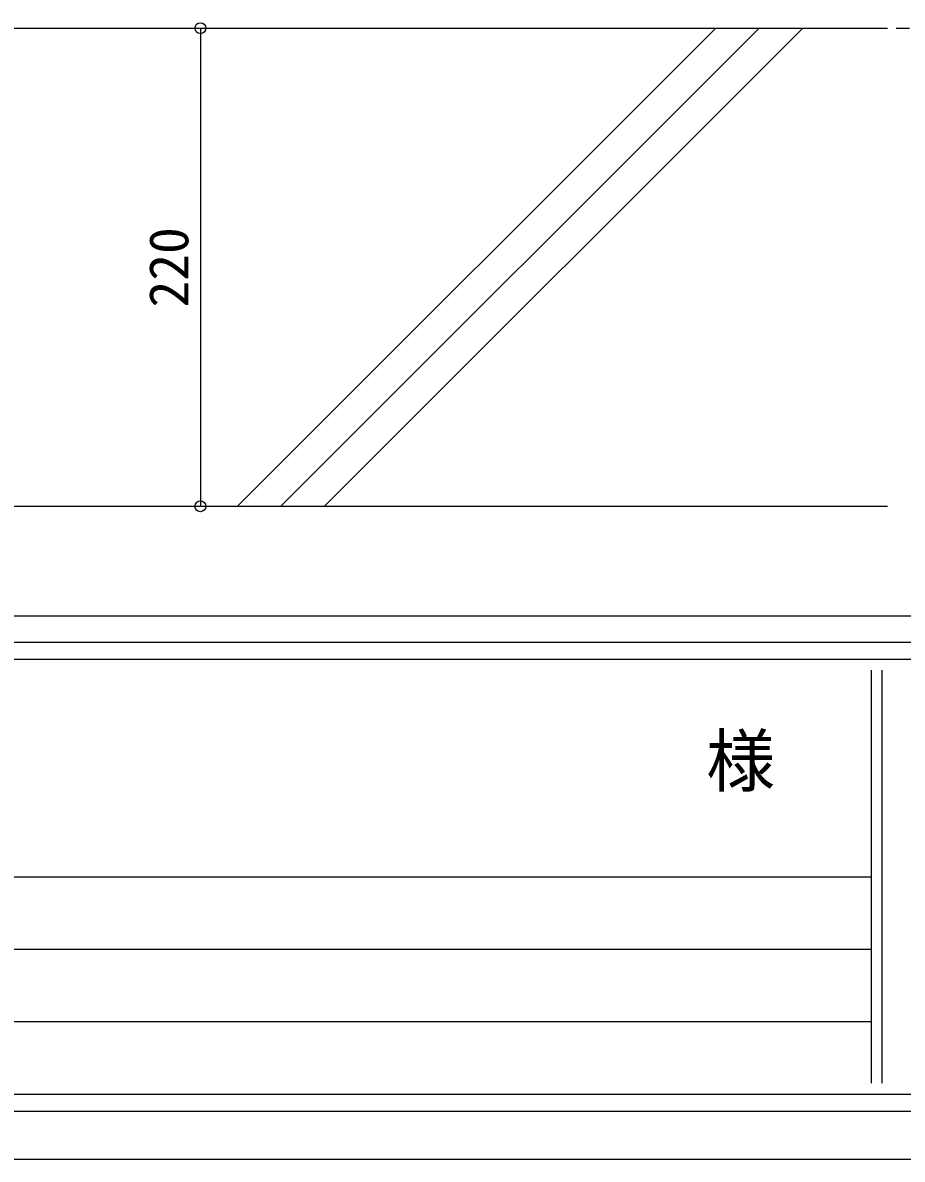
# Model space of a CAD drawing. Units: millimetres, scale not verified. Extents: x 3821 to 7821, y 4568 to 7368.
# Drawn here: x 4481 to 4885, y 4568 to 5091 of the extents above; entities that cross this region are included whole.
import ezdxf
from ezdxf.enums import TextEntityAlignment as Align

# ---------------------------------------------------------------- set-up
doc = ezdxf.new("R2010")
doc.units = ezdxf.units.MM
doc.header["$LTSCALE"] = 10
doc.linetypes.add('DOUBLE_CHAIN1', pattern=[8.8, 5, -1, 0.6, -0.6, 0.6, -1])
for name, color, linetype in [('0-0', 7, 'Continuous'), ('5-0', 4, 'Continuous'), ('5-1', 4, 'Continuous')]:
    doc.layers.add(name, color=color, linetype=linetype)
doc.styles.add('ＭＳ ゴシック', font='')
doc.styles.get('ＭＳ ゴシック').set_extended_font_data('MS Gothic')

msp = doc.modelspace()

# ---------------------------------------------------------------- linework, layer by layer
at = {"layer": '0-0', "color": 3}
for p, q in [((3820.85, 4818.18), (7820.85, 4818.18)), ((4870.85, 4793.18), (4870.85, 4603.18)), ((4875.85, 4793.18), (4875.85, 4603.18)), ((3870.85, 4698.18), (4870.85, 4698.18)), ((3870.85, 4664.85), (4870.85, 4664.85)), ((3870.85, 4631.51), (4870.85, 4631.51))]:
    msp.add_line(p, q, dxfattribs=at)
at = {"layer": '0-0', "color": 2}
for p, q in [((3860.85, 4806.18), (7780.85, 4806.18)), ((7780.85, 4798.18), (3860.85, 4798.18)), ((3860.85, 4598.18), (7780.85, 4598.18)), ((7780.85, 4590.18), (3860.85, 4590.18))]:
    msp.add_line(p, q, dxfattribs=at)
at = {"layer": '0-0', "color": 6}
msp.add_line((3820.85, 4568.18), (7820.85, 4568.18), dxfattribs=at)
at = {"layer": '5-0', "linetype": 'DOUBLE_CHAIN1'}
msp.add_line((3854.44, 5088.64), (4966.44, 5088.64), dxfattribs=at)
at = {"layer": '5-0', "color": 3}
for p, q in [((4469.44, 5088.64), (4878.44, 5088.64)), ((4469.44, 4868.64), (4878.44, 4868.64))]:
    msp.add_line(p, q, dxfattribs=at)
at = {"layer": '5-0'}
for p, q in [((4579.44, 4868.64), (4799.44, 5088.64)), ((4599.44, 4868.64), (4819.44, 5088.64)), ((4619.44, 4868.64), (4839.44, 5088.64))]:
    msp.add_line(p, q, dxfattribs=at)
at = {"layer": '5-1'}
msp.add_line((4562.38, 5088.64), (4562.38, 4868.64), dxfattribs=at)
for centre in [(4562.38, 5088.64), (4562.38, 4868.64)]:
    msp.add_circle(centre, 2.5, dxfattribs=at)

# ---------------------------------------------------------------- texts
at = {"layer": '0-0', "style": 'ＭＳ ゴシック'}
msp.add_text('様', height=23.28, dxfattribs=at).set_placement((4794.98, 4732.89), align=Align.BOTTOM_LEFT)
at = {"layer": '5-1', "color": 7, "style": 'ＭＳ ゴシック'}
msp.add_text('220', height=18.1, rotation=90, dxfattribs=at).set_placement((4562.28, 4960.12), align=Align.BOTTOM_LEFT)

doc.saveas('drawing.dxf')
